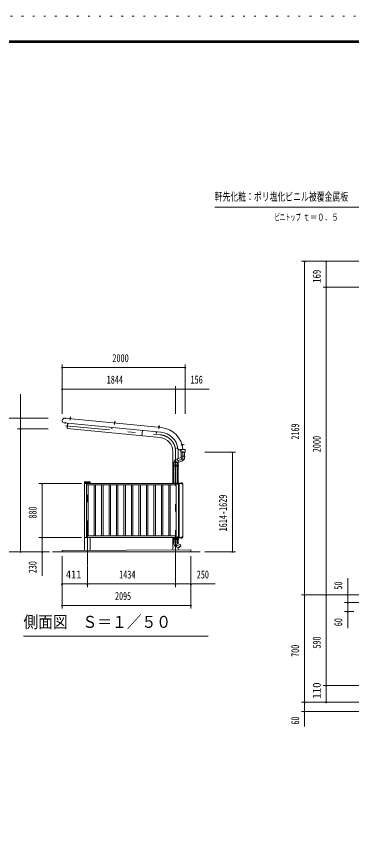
# Model space of a CAD drawing. Units: millimetres, scale not verified, with parts at other scales. Extents: x -26655 to 26659, y -10500 to 10500.
# Drawn here: x 10373 to 15825, y -2775 to 10500 of the extents above; entities that cross this region are included whole.
import ezdxf
from ezdxf.enums import TextEntityAlignment as Align

# ---------------------------------------------------------------- set-up
doc = ezdxf.new("R2010")
doc.units = ezdxf.units.MM
doc.header["$LTSCALE"] = 60
doc.linetypes.add('USER3', pattern=[24, 12, -5, 2, -5])
doc.linetypes.add('USER4', pattern=[3, 0.5, -2.5])
for name, color, linetype, lineweight in [('0-2_1-05BOLD', 7, 'Continuous', 18), ('0-3_1-25CENTER', 3, 'USER3', 18), ('0-4_1-45THIN', 4, 'Continuous', 18), ('0-5_1-55DIM', 3, 'Continuous', 18), ('0-A_2-52DIM', 3, 'Continuous', 18), ('0-C_F-F1PAPER', 5, 'Continuous', 18), ('0-D_F-E_J_ADD', 5, 'USER4', 18)]:
    doc.layers.add(name, color=color, linetype=linetype, lineweight=lineweight)
doc.styles.add('ＭＳ ゴシック', font='')
doc.styles.get('ＭＳ ゴシック').set_extended_font_data('MS Gothic')

msp = doc.modelspace()

# ---------------------------------------------------------------- linework, layer by layer
at = {"layer": '0-2_1-05BOLD'}
for p, q in [((11151.01, 3888), (12723.83, 3736.54)), ((12731.52, 3813.16), (11158.38, 3964.64)), ((11248.45, 3966.74), (11247.96, 3961.64)), ((11249.59, 3975.99), (11255.56, 3975.42)), ((11254.43, 3961.02), (11254.92, 3966.12)), ((11970.12, 3897.25), (11969.63, 3892.15)), ((11971.25, 3906.5), (11970.41, 3897.73)), ((11976.09, 3891.53), (11976.58, 3896.63)), ((11976.38, 3897.16), (11977.22, 3905.93)), ((12422.82, 3765.53), (12414.48, 3678.84)), ((12691.78, 3827.77), (12691.29, 3822.67)), ((12697.75, 3822.04), (12698.24, 3827.14)), ((13017.37, 3454.97), (13079.47, 3460.56)), ((13046.6, 3457.49), (13046.6, 3457.6)), ((13049.8, 3457.89), (13049.8, 3457.49)), ((13071.48, 3535.15), (13076.53, 3536.04)), ((13077.65, 3529.65), (13072.61, 3528.75)), ((13086.78, 3531.51), (13085.74, 3537.42)), ((12916.93, 3200.67), (12916.93, 3425.67)), ((13006.03, 3425.67), (13006.03, 3307.96)), ((13052.29, 3347.34), (13110.29, 3347.34)), ((13053.79, 3412.49), (13053.79, 3347.34)), ((13053.79, 3325.34), (13072.6, 3273.66)), ((13110.29, 3347.34), (13108.53, 3321.55)), ((13108.79, 3347.34), (13108.79, 3412.49)), ((12932.39, 3184.67), (12932.39, 3200.67)), ((12933.98, 3243.22), (12988.98, 3243.22)), ((12933.98, 3200.67), (12933.98, 3242.92)), ((12958.44, 3184.67), (12958.44, 3200.67)), ((12958.44, 3192.67), (12964.54, 3192.67)), ((12964.54, 3200.67), (12964.54, 3184.67)), ((12990.33, 3303.84), (12966.69, 3293.36)), ((12988.99, 3243.22), (13010.17, 3249.34)), ((12988.99, 3200.67), (12988.99, 3243.22)), ((13010.17, 3249.34), (12990.33, 3303.84)), ((12990.59, 3200.67), (12990.59, 3184.67)), ((13006.03, 3248.15), (13006.03, 3200.67)), ((13072.32, 3273.56), (13009.66, 3250.75)), ((12916.93, 3184.67), (12916.93, 2904.67)), ((12933.98, 2904.67), (12933.98, 3184.67)), ((12988.99, 3184.67), (12988.99, 2904.67)), ((13006.03, 2904.67), (13006.03, 3184.67)), ((11482.93, 2904.67), (11482.93, 2924.67)), ((11569.03, 2927.67), (11485.93, 2927.67)), ((11572.03, 2924.67), (11572.03, 2904.67)), ((11482.93, 2919.67), (11572.03, 2919.67)), ((11515.48, 2904.67), (11515.48, 2024.67)), ((12973.48, 2879.67), (11515.48, 2879.67)), ((12958.59, 2909.47), (12958.59, 2912.97)), ((12964.37, 2912.97), (12964.37, 2909.47)), ((12973.48, 2024.67), (12973.48, 2904.67)), ((13010.83, 2891.67), (13012.84, 2889.67)), ((13012.84, 2887.67), (13010.83, 2889.67)), ((13012.84, 2893.42), (13017.64, 2893.42)), ((13017.64, 2885.92), (13012.84, 2885.92)), ((13022.23, 2904.67), (13022.23, 2024.67)), ((13058.15, 2912.97), (13058.15, 2909.47)), ((13063.92, 2909.47), (13063.92, 2912.97)), ((11482.93, 1816.42), (11482.93, 2024.67)), ((11515.48, 2049.67), (12973.48, 2049.67)), ((11572.03, 2024.67), (11572.03, 1816.85)), ((12916.93, 2002.67), (12916.93, 2024.67)), ((12932.39, 1986.67), (12932.39, 2002.67)), ((12933.98, 2002.67), (12933.98, 2024.67)), ((12958.44, 2002.67), (12958.44, 1986.67)), ((12964.54, 1994.67), (12958.44, 1994.67)), ((12958.59, 2016.38), (12958.59, 2019.87)), ((12964.37, 2019.87), (12964.37, 2016.38)), ((12964.54, 1986.67), (12964.54, 2002.67)), ((12988.99, 2024.67), (12988.99, 2002.67)), ((12990.59, 2002.67), (12990.59, 1986.67)), ((13006.03, 2002.67), (13006.03, 2024.67)), ((13010.83, 2031.17), (13009.23, 2031.17)), ((13010.83, 2047.47), (13012.84, 2047.47)), ((13012.84, 2041.67), (13010.83, 2039.67)), ((13010.83, 2037.67), (13012.84, 2039.67)), ((13012.84, 2043.42), (13017.64, 2043.42)), ((13012.84, 2035.92), (13017.64, 2035.92)), ((13017.64, 2032.17), (13012.84, 2032.17)), ((13058.15, 2016.38), (13058.15, 2019.87)), ((13063.92, 2019.87), (13063.92, 2016.38)), ((12916.93, 1986.67), (12916.93, 1823.27)), ((12990.49, 1949.76), (12932.48, 1949.76)), ((12932.48, 1949.76), (12934.25, 1923.97)), ((12933.98, 1949.76), (12933.98, 1986.67)), ((12988.99, 1927.76), (12970.18, 1876.08)), ((12970.46, 1875.98), (13026.56, 1855.56)), ((12988.99, 1986.67), (12988.99, 1949.76)), ((13006.04, 1921.56), (13006.04, 1986.67)), ((13006.04, 1823.69), (13006.04, 1863.03)), ((13361.48, 1794.67), (10961.48, 1794.67)), ((13211.48, 1824.67), (13211.48, 1794.67))]:
    msp.add_line(p, q, dxfattribs=at)
for points in [[(11205.25, 3882.78), (11197.2, 3799.16), (11200.39, 3798.86)], [(12713.09, 3650.08), (11200.09, 3795.77), (11208.44, 3882.47)], [(11244.73, 3961.96), (11245.22, 3967.05), (11246.13, 3967.47), (11257.33, 3966.39), (11258.15, 3965.81), (11257.66, 3960.71)], [(11254.71, 3966.64), (11255.56, 3975.42), (11255.11, 3975.96), (11250.14, 3976.44), (11249.59, 3975.99), (11248.75, 3967.22)], [(11966.39, 3892.47), (11966.88, 3897.56), (11967.8, 3897.98), (11978.99, 3896.9), (11979.81, 3896.32), (11979.32, 3891.22)], [(11930.1, 3812.98), (11927.9, 3790.08), (11924.71, 3790.39), (11926.91, 3813.28)], [(12651.76, 3743.48), (12649.56, 3720.6), (12646.37, 3720.9), (12648.58, 3743.79)], [(12688.05, 3822.98), (12688.54, 3828.08), (12689.46, 3828.49), (12700.66, 3827.41), (12701.47, 3826.83), (12700.98, 3821.73)], [(12698.04, 3827.67), (12698.89, 3836.44), (12692.92, 3837.01), (12692.07, 3828.24)], [(12692.92, 3837.01), (12693.46, 3837.46), (12698.44, 3836.99), (12698.89, 3836.44)], [(12999.22, 3480.32), (12976.57, 3476.33), (12976.01, 3479.48), (12998.64, 3483.47)], [(13073.17, 3525.56), (13078.22, 3526.45), (13078.56, 3527.39), (13076.61, 3538.47), (13075.96, 3539.24), (13070.92, 3538.35)], [(13077.07, 3535.89), (13085.74, 3537.42), (13086.32, 3537.01), (13087.19, 3532.09), (13086.78, 3531.51), (13078.1, 3529.98)], [(12990.85, 3302.43), (13053.79, 3325.34), (13052.29, 3347.34)], [(12981.48, 2904.67), (12981.48, 2907.87), (12941.48, 2907.87), (12941.48, 2904.67)], [(12955.23, 2907.87), (12955.23, 2909.47), (12967.73, 2909.47), (12967.73, 2907.87)], [(12967.26, 2909.47), (12967.26, 2912.97), (12966.38, 2913.47), (12956.58, 2913.47), (12955.71, 2912.97), (12955.71, 2909.47)], [(13009.23, 2903.67), (13009.23, 2872.87), (13008.48, 2872.87)], [(13009.23, 2881.17), (13010.83, 2881.17), (13010.83, 2898.17), (13009.23, 2898.17)], [(13010.24, 2907.87), (13076.03, 2907.87), (13076.03, 2904.67)], [(13010.24, 2024.67), (13082.24, 2024.67), (13082.24, 2904.67), (13010.24, 2904.67)], [(13010.83, 2897.47), (13012.84, 2897.47), (13012.84, 2881.87), (13010.83, 2881.87)], [(13012.84, 2882.16), (13017.64, 2882.16), (13018.34, 2883.37), (13018.34, 2895.97), (13017.64, 2897.18), (13012.84, 2897.18)], [(13067.29, 2907.87), (13067.29, 2909.47), (13054.78, 2909.47), (13054.78, 2907.87)], [(13055.26, 2909.47), (13055.26, 2912.97), (13056.13, 2913.47), (13065.94, 2913.47), (13066.81, 2912.97), (13066.81, 2909.47)], [(12941.48, 2024.67), (12941.48, 2021.47), (12981.48, 2021.47), (12981.48, 2024.67)], [(12967.73, 2021.47), (12967.73, 2019.87), (12955.23, 2019.87), (12955.23, 2021.47)], [(12955.71, 2019.87), (12955.71, 2016.38), (12956.58, 2015.87), (12966.38, 2015.87), (12967.26, 2016.38), (12967.26, 2019.87)], [(13009.23, 2025.67), (13009.23, 2056.47), (13008.48, 2056.47)], [(13010.83, 2031.17), (13010.83, 2048.17), (13009.23, 2048.17)], [(13010.24, 2021.47), (13076.03, 2021.47), (13076.03, 2024.67)], [(13012.84, 2047.47), (13012.84, 2031.87), (13010.83, 2031.87)], [(13017.64, 2032.17), (13018.34, 2033.37), (13018.34, 2045.97), (13017.64, 2047.18), (13012.84, 2047.18)], [(13067.29, 2021.47), (13067.29, 2019.87), (13054.78, 2019.87), (13054.78, 2021.47)], [(13055.26, 2019.87), (13055.26, 2016.38), (13056.13, 2015.87), (13065.94, 2015.87), (13066.81, 2016.38), (13066.81, 2019.87)], [(13026.56, 1855.56), (13045.37, 1907.24), (12988.99, 1927.76), (12990.49, 1949.76)], [(11116.48, 1794.67), (11116.48, 1814.67), (13211.48, 1824.67)]]:
    msp.add_lwpolyline(points, dxfattribs=at)
for points in [[(11243.23, 3962.1), (11259.16, 3960.57), (11259.01, 3958.97), (11243.08, 3960.51)], [(11980.82, 3891.08), (11964.89, 3892.61), (11964.74, 3891.02), (11980.67, 3889.48)], [(11971.25, 3906.5), (11977.22, 3905.93), (11976.78, 3906.47), (11971.8, 3906.95)], [(12686.4, 3821.53), (12686.55, 3823.12), (12702.48, 3821.59), (12702.33, 3820)], [(13115.4, 3412.49), (13045.4, 3412.49), (13045.4, 3457.49), (13115.4, 3457.49)], [(13071.86, 3523.8), (13069.08, 3539.55), (13070.65, 3539.83), (13073.43, 3524.08)], [(13007.64, 3200.67), (13007.64, 3184.67), (12915.34, 3184.67), (12915.34, 3200.67)], [(13008.48, 2024.67), (11480.48, 2024.67), (11480.48, 2904.67), (13008.48, 2904.67)], [(13007.64, 1986.67), (12915.34, 1986.67), (12915.34, 2002.67), (13007.64, 2002.67)]]:
    msp.add_lwpolyline(points, close=True, dxfattribs=at)
for centre, radius, start, end in [((11156.11, 3926.28), 38.62, 82.41238, 262.41238), ((11243.88, 3958.42), 2, 84.4998, 264.4998), ((11246.61, 3964.54), 2.88, 50.11574, 110.11574), ((11250.7, 3956.23), 10.75, 66.91203, 102.08795), ((11256.31, 3963.6), 2.88, 58.88425, 118.88425), ((11257.82, 3957.08), 2, 264.50061, 84.50061), ((11965.55, 3888.93), 2, 84.4998, 264.4998), ((11968.27, 3895.05), 2.88, 50.11574, 110.11574), ((11972.37, 3886.74), 10.75, 66.91203, 102.08795), ((11977.97, 3894.11), 2.88, 58.88425, 118.88425), ((11979.48, 3887.59), 2, 264.50061, 84.50061), ((12687.21, 3819.44), 2, 84.4998, 264.4998), ((12689.94, 3825.56), 2.88, 50.11574, 110.11574), ((12694.03, 3817.26), 10.75, 66.91203, 102.08795), ((12699.63, 3824.62), 2.88, 58.88425, 118.88425), ((12701.14, 3818.1), 2, 264.50061, 84.50061), ((12691.48, 3425.67), 312.55, 7.76237, 84.05869), ((12691.48, 3425.67), 389.55, 4.68604, 84.10165), ((12691.48, 3425.67), 225.45, 0, 84.50003), ((13016.03, 3469.91), 15, 187.76337, 275.1433), ((12691.48, 3425.67), 314.55, 0, 6.42661), ((12691.48, 3425.67), 374.55, 4.87415, 5.13853), ((13066.91, 3538.16), 2.38, 10.01471, 190.01471), ((13070.03, 3524.49), 1.68, 190.00774, 10.00774), ((13073.91, 3537.23), 2.88, 335.62325, 35.62325), ((13067, 3531.06), 10.75, 352.41954, 27.59546), ((13075.6, 3527.63), 2.88, 344.39175, 44.39175), ((13053.66, 3325.29), 55, 289.83269, 356.09424), ((12988.99, 3243.08), 55, 113.90668, 180.16823), ((11485.93, 2924.67), 3, 90, 180), ((11569.03, 2924.67), 3, 0, 90), ((12957.15, 2911.15), 2.32, 51.46857, 90), ((12961.48, 2904.96), 8.51, 70.17088, 109.83133), ((12965.81, 2911.15), 2.32, 90, 128.54623), ((13010.24, 2903.67), 4.2, 90, 166.21272), ((13010.24, 2903.67), 1, 90, 180), ((13007.87, 2889.67), 10.46, 338.97459, 21.0237), ((13015.46, 2895.3), 2.88, 319.27318, 360), ((13015.46, 2884.04), 2.88, 0, 40.72682), ((13056.71, 2911.15), 2.32, 51.46857, 90), ((13061.04, 2904.96), 8.51, 70.17088, 109.83133), ((13065.36, 2911.15), 2.32, 90, 128.54623), ((12957.15, 2018.19), 2.32, 270, 308.53143), ((12961.48, 2024.38), 8.51, 250.16867, 289.82912), ((12965.81, 2018.19), 2.32, 231.45377, 270), ((13010.24, 2025.67), 4.2, 193.78728, 270), ((13010.24, 2025.67), 1, 180, 270), ((13007.87, 2039.67), 10.46, 338.9763, 21.02541), ((13015.46, 2045.3), 2.88, 319.27318, 360), ((13015.46, 2034.04), 2.88, 0, 40.72682), ((13056.71, 2018.19), 2.32, 270, 308.53143), ((13061.04, 2024.38), 8.51, 250.16867, 289.82912), ((13065.36, 2018.19), 2.32, 231.45377, 270), ((12989.12, 1927.72), 55, 183.90576, 250.16731)]:
    msp.add_arc(centre, radius, start, end, dxfattribs=at)
at = {"layer": '0-3_1-25CENTER'}
for p, q in [((11248.5, 3933.3), (11253.46, 3984.82)), ((11167.98, 3898.42), (11165.96, 3877.51)), ((11175.2, 3973.44), (11173.52, 3955.98)), ((11970.16, 3863.81), (11975.12, 3915.33)), ((11171.31, 3843.29), (12717.36, 3694.43)), ((12691.82, 3794.32), (12696.78, 3845.85)), ((13046.17, 3527.39), (13103, 3537.41)), ((12961.48, 1425.98), (12961.48, 3425.67)), ((13033.57, 3442.49), (13056.36, 3442.49)), ((11527.48, 1579.94), (11527.48, 2977.67)), ((12990.43, 2889.67), (13022.34, 2889.67)), ((13061.04, 2890.19), (13061.04, 2916.38)), ((13022.34, 2039.67), (12990.43, 2039.67)), ((13061.04, 2039.15), (13061.04, 2012.96)), ((12961.48, 1908.51), (13054.76, 1874.56))]:
    msp.add_line(p, q, dxfattribs=at)
msp.add_lwpolyline([(13081.29, 3430.63), (13081.29, 3306.09), (12961.48, 3262.48)], dxfattribs=at)
msp.add_arc((12691.48, 3425.67), 270, 0, 84.50003, dxfattribs=at)
at = {"layer": '0-4_1-45THIN'}
for p, q in [((11539.48, 2879.67), (11539.48, 2049.67)), ((11636.98, 2049.67), (11636.98, 2879.67)), ((11660.98, 2879.67), (11660.98, 2049.67)), ((11758.48, 2049.67), (11758.48, 2879.67)), ((11782.48, 2879.67), (11782.48, 2049.67)), ((11879.98, 2049.67), (11879.98, 2879.67)), ((11903.98, 2879.67), (11903.98, 2049.67)), ((12001.48, 2049.67), (12001.48, 2879.67)), ((12025.48, 2879.67), (12025.48, 2049.67)), ((12122.98, 2049.67), (12122.98, 2879.67)), ((12146.98, 2879.67), (12146.98, 2049.67)), ((12244.48, 2049.67), (12244.48, 2879.67)), ((12268.48, 2879.67), (12268.48, 2049.67)), ((12365.98, 2049.67), (12365.98, 2879.67)), ((12389.98, 2879.67), (12389.98, 2049.67)), ((12487.48, 2049.67), (12487.48, 2879.67)), ((12511.48, 2879.67), (12511.48, 2049.67)), ((12608.98, 2049.67), (12608.98, 2879.67)), ((12632.98, 2879.67), (12632.98, 2049.67)), ((12730.48, 2049.67), (12730.48, 2879.67)), ((12754.48, 2879.67), (12754.48, 2049.67)), ((12851.98, 2049.67), (12851.98, 2879.67)), ((12875.98, 2879.67), (12875.98, 2049.67))]:
    msp.add_line(p, q, dxfattribs=at)
at = {"layer": '0-5_1-55DIM'}
for p, q in [((11127.48, 4788.67), (11107.48, 4788.67)), ((11117.48, 4838.67), (11117.48, 4038.67)), ((11117.48, 4788.67), (13117.48, 4788.67)), ((13117.48, 4788.67), (11117.48, 4788.67)), ((13127.48, 4788.67), (13107.48, 4788.67)), ((13117.48, 4038.67), (13117.48, 4838.67)), ((11127.48, 4438.67), (11107.48, 4438.67)), ((11117.48, 4438.67), (12961.48, 4438.67)), ((11117.48, 4438.67), (13509.98, 4438.67)), ((12971.48, 4438.67), (12951.48, 4438.67)), ((12961.48, 4488.67), (12961.48, 4038.67)), ((12961.48, 4438.67), (13117.48, 4438.67)), ((13127.48, 4438.67), (13107.48, 4438.67)), ((10441.49, 1794.67), (10441.49, 4356.17)), ((10041.49, 3963.67), (10891.49, 3963.67)), ((10451.49, 3963.67), (10431.49, 3963.67)), ((10441.49, 3794.67), (10441.49, 3963.67)), ((10891.49, 3794.67), (10391.49, 3794.67)), ((10451.49, 3794.67), (10431.49, 3794.67)), ((10441.49, 1794.67), (10441.49, 3794.67)), ((13436.48, 3412.49), (13936.48, 3412.49)), ((13896.48, 3412.49), (13876.48, 3412.49)), ((13886.48, 3412.49), (13886.48, 1794.67)), ((11430.48, 2904.67), (10741.49, 2904.67)), ((10801.49, 2904.67), (10781.49, 2904.67)), ((10791.49, 2024.67), (10791.49, 2904.67)), ((10741.49, 2024.67), (11430.48, 2024.67)), ((10801.49, 2024.67), (10781.49, 2024.67)), ((10791.49, 1794.67), (10791.49, 2024.67)), ((10041.49, 1794.67), (10911.48, 1794.67)), ((10451.49, 1794.67), (10431.49, 1794.67)), ((10801.49, 1794.67), (10781.49, 1794.67)), ((10791.49, 1794.67), (10791.49, 1402.17)), ((13936.48, 1794.67), (13436.48, 1794.67)), ((13896.48, 1794.67), (13876.48, 1794.67)), ((11116.48, 869.67), (11116.48, 1719.67)), ((13211.48, 1719.67), (13211.48, 869.67)), ((11527.48, 1569.67), (11527.48, 1219.67)), ((12961.48, 1219.67), (12961.48, 1569.67)), ((11126.48, 1269.67), (11106.48, 1269.67)), ((11527.48, 1269.67), (11116.48, 1269.67)), ((11116.48, 1269.67), (13603.98, 1269.67)), ((11537.48, 1269.67), (11517.48, 1269.67)), ((12961.48, 1269.67), (11527.48, 1269.67)), ((12971.48, 1269.67), (12951.48, 1269.67)), ((12961.48, 1269.67), (13211.48, 1269.67)), ((13221.48, 1269.67), (13201.48, 1269.67)), ((11126.48, 919.67), (11106.48, 919.67)), ((11116.48, 919.67), (13211.48, 919.67)), ((13211.48, 919.67), (11116.48, 919.67)), ((13221.48, 919.67), (13201.48, 919.67)), ((13488.98, 419.67), (10488.98, 419.67))]:
    msp.add_line(p, q, dxfattribs=at)
for centre in [(11117.48, 4788.67), (13117.48, 4788.67), (11117.48, 4438.67), (12961.48, 4438.67), (13117.48, 4438.67), (10441.49, 3963.67), (10441.49, 3794.67), (13886.48, 3412.49), (10791.49, 2904.67), (10791.49, 2024.67), (10441.49, 1794.67), (10791.49, 1794.67), (13886.48, 1794.67), (11116.48, 1269.67), (11527.48, 1269.67), (12961.48, 1269.67), (13211.48, 1269.67), (11116.48, 919.67), (13211.48, 919.67)]:
    msp.add_arc(centre, 10, 180, 0, dxfattribs=at)
at = {"layer": '0-A_2-52DIM'}
for p, q in [((16739.52, 6517.43), (15009.92, 6517.43)), ((15069.92, 6517.43), (15049.92, 6517.43)), ((15059.91, 6517.43), (15059.91, -1050.07)), ((15419.92, 6517.43), (15399.92, 6517.43)), ((15409.92, 6517.43), (15409.92, -655.07)), ((16919.04, 6094.92), (15359.92, 6094.92)), ((15419.92, 6094.92), (15399.92, 6094.92)), ((15759.92, 1364.93), (15759.92, 549.93)), ((16459.92, 1094.93), (15009.92, 1094.93)), ((15069.91, 1094.93), (15049.91, 1094.93)), ((15419.92, 1094.93), (15399.92, 1094.93)), ((15769.92, 1094.93), (15749.92, 1094.93)), ((15709.92, 969.93), (16784.91, 969.93)), ((15769.92, 969.93), (15749.92, 969.93)), ((15709.92, 819.93), (15858.05, 819.93)), ((15769.92, 819.93), (15749.92, 819.93)), ((15359.92, -380.07), (21286.04, -380.07)), ((15419.91, -380.07), (15399.91, -380.07)), ((15009.91, -655.07), (20022.42, -655.07)), ((15069.92, -655.07), (15049.92, -655.07)), ((15419.91, -655.07), (15399.91, -655.07)), ((15009.91, -805.07), (20022.42, -805.07)), ((15069.92, -805.07), (15049.92, -805.07))]:
    msp.add_line(p, q, dxfattribs=at)
msp.add_lwpolyline([(13597.42, 7394.93), (16197.41, 7394.93), (16849.37, 6470.46)], dxfattribs=at)
for centre in [(15059.92, 6517.43), (15409.92, 6517.43), (15409.92, 6094.92), (15059.91, 1094.93), (15409.92, 1094.93), (15759.92, 1094.93), (15759.92, 969.93), (15759.92, 819.93), (15409.91, -380.07), (15059.92, -655.07), (15409.91, -655.07), (15059.92, -805.07)]:
    msp.add_arc(centre, 10, 180, 0, dxfattribs=at)
at = {"layer": '0-C_F-F1PAPER'}
for points in [[(26158.83, -10000), (26158.83, 10100), (-2541.17, 10100), (-2541.17, -10000)], [(26156.32, -9997.5), (26156.32, 10097.5), (-2538.67, 10097.5), (-2538.67, -9997.5)], [(26153.83, -9995), (-2536.17, -9995), (-2536.17, 10095), (26153.83, 10095)], [(26151.32, -9992.5), (26151.32, 10092.5), (-2533.67, 10092.5), (-2533.67, -9992.5)], [(26148.83, -9990), (-2531.17, -9990), (-2531.17, 10090), (26148.83, 10090)], [(26146.33, -9987.5), (26146.33, 10087.5), (-2528.67, 10087.5), (-2528.67, -9987.5)], [(26143.82, -9985), (-2526.17, -9985), (-2526.17, 10085), (26143.82, 10085)], [(26141.33, -9982.5), (26141.33, 10082.5), (-2523.67, 10082.5), (-2523.67, -9982.5)], [(26138.82, -9980), (26138.82, 10080), (-2521.17, 10080), (-2521.17, -9980)], [(26136.33, -9977.5), (26136.33, 10077.5), (-2518.67, 10077.5), (-2518.67, -9977.5)], [(26133.83, -9975), (-2516.17, -9975), (-2516.17, 10075), (26133.83, 10075)]]:
    msp.add_lwpolyline(points, close=True, dxfattribs=at)
at = {"layer": '0-D_F-E_J_ADD'}
msp.add_lwpolyline([(26658.83, -10500), (-3041.17, -10500), (-3041.17, 10500), (26658.83, 10500)], close=True, dxfattribs=at)

# ---------------------------------------------------------------- texts
at = {"layer": '0-5_1-55DIM', "color": 7, "style": 'ＭＳ ゴシック'}
for s, height, width, p in [('2000', 130.2, 0.75, (11934.45, 4838.67)), ('1844', 130.2, 0.75, (11841.93, 4488.67)), ('156', 130.2, 0.75, (13204.84, 4488.67)), ('411', 130.2, 0.95, (11178.76, 1319.67)), ('1434', 130.2, 0.75, (12043.97, 1319.67)), ('250', 130.2, 0.65, (13305.9, 1319.67)), ('2095', 130.2, 0.7, (11977.98, 969.67)), ('側面図\u3000Ｓ＝１／５０', 195.4, 0.9, (10488.98, 496.31))]:
    msp.add_text(s, height=height, dxfattribs=dict(at, width=width)).set_placement(p, align=Align.BOTTOM_LEFT)
for s, width, p in [('1614-1629', 0.75, (13836.48, 2124.82)), ('880', 0.7, (10741.49, 2334.95)), ('230', 0.7, (10741.49, 1445.03))]:
    msp.add_text(s, height=130.2, rotation=90, dxfattribs=dict(at, width=width)).set_placement(p, align=Align.BOTTOM_LEFT)
at = {"layer": '0-A_2-52DIM', "color": 7, "style": 'ＭＳ ゴシック'}
for s, height, width, p in [('軒先化粧：ポリ塩化ビニル被覆金属板', 130.2, 0.7, (13597.42, 7462.7)), ('ビニトップ ', 110.7, 0.55, (14572.41, 7144.93)), ('ｔ＝０．５', 110.7, 0.75, (15031.69, 7144.93))]:
    msp.add_text(s, height=height, dxfattribs=dict(at, width=width)).set_placement(p, align=Align.BOTTOM_LEFT)
for s, width, p in [('169', 0.8, (15359.92, 6167.1)), ('2169', 0.7, (15009.92, 3617.8)), ('2000', 0.75, (15359.92, 3411.89)), ('50', 0.7, (15709.91, 1178.21)), ('60', 0.7, (15709.91, 582.81)), ('590', 0.7, (15359.92, 221.05)), ('700', 0.75, (15009.91, 82.93)), ('60', 0.7, (15009.91, -1017.19))]:
    msp.add_text(s, height=130.2, rotation=90, dxfattribs=dict(at, width=width)).set_placement(p, align=Align.BOTTOM_LEFT)
msp.add_text('110', height=130.2, rotation=90, dxfattribs=at).set_placement((15359.92, -597.38), align=Align.BOTTOM_LEFT)

doc.saveas('drawing.dxf')
